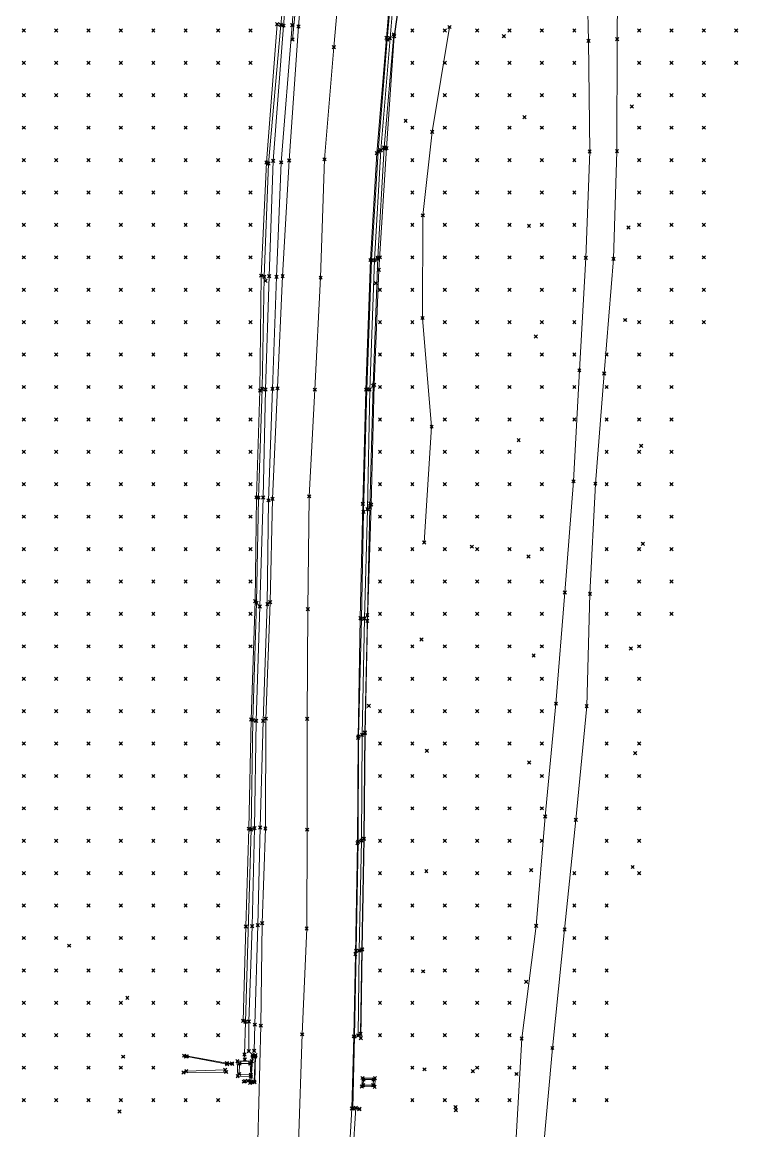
# Model space of a CAD drawing. Header units: metres. Extents: x 441556 to 446409, y 432338 to 461058.
# Drawn here: x 442325.8 to 442392.1, y 454775.7 to 454878.3 of the extents above; entities that cross this region are included whole.
import ezdxf

# ---------------------------------------------------------------- set-up
doc = ezdxf.new("R2010")
doc.units = ezdxf.units.M
doc.header["$MEASUREMENT"] = 0
doc.header["$PDMODE"] = 35
doc.header["$PDSIZE"] = 0.15
for name, color, linetype, lineweight in [('DTM-BRE-RevN_GRP_ CAROSABIL', 2, 'Continuous', 0), ('DTM-BRE-RevN_GRP_AX', 2, 'Continuous', 0), ('DTM-BRE-RevN_GRP_CAMERA CADERE JOS', 2, 'Continuous', 0), ('DTM-BRE-RevN_GRP_CAMERA CADERE SUS', 2, 'Continuous', 0), ('DTM-BRE-RevN_GRP_DRUM PAMANT', 2, 'Continuous', 0), ('DTM-BRE-RevN_GRP_PARAPET BETON_JOS', 2, 'Continuous', 0), ('DTM-BRE-RevN_GRP_PARAPET BETON_SUS', 2, 'Continuous', 0), ('DTM-BRE-RevN_GRP_PARAPET METALIC', 2, 'Continuous', 0), ('DTM-BRE-RevN_GRP_SANT BETON JOS', 2, 'Continuous', 0), ('DTM-BRE-RevN_GRP_SANT BETON SUS', 2, 'Continuous', 0), ('DTM-BRE-RevN_GRP_TALUZ JOS', 2, 'Continuous', 0), ('DTM-BRE-RevN_GRP_TALUZ SUS', 2, 'Continuous', 0), ('DTM-BRE-RevN_YP_RevL', 1, 'Continuous', 0), ('DTM-BRE-RevN_YP_RevN', 1, 'Continuous', 30), ('DTM-NOK-RevN_LIDAR_co_lidar', 91, 'Continuous', 0), ('DTM-NOK-RevN_RTK', 32, 'Continuous', 0)]:
    doc.layers.add(name, color=color, linetype=linetype, lineweight=lineweight)

msp = doc.modelspace()

# ---------------------------------------------------------------- linework, layer by layer
at = {"layer": 'DTM-BRE-RevN_GRP_ CAROSABIL'}
for p, q in [((442352.102, 454886.806, 361.1910095214844), (442351.367, 454877.889, 361.2760009765625)), ((442360.405, 454887.076, 360.9150085449219), (442359.522, 454876.841, 360.8510131835938)), ((442351.367, 454877.889, 361.2760009765625), (442350.502, 454865.48, 360.9869995117188)), ((442359.522, 454876.841, 360.8510131835938), (442358.616, 454866.156, 360.8370056152344)), ((442358.616, 454866.156, 360.8370056152344), (442358.029, 454856.28, 360.8210144042969)), ((442350.502, 454865.48, 360.9869995117188), (442349.903, 454854.773, 361.0499877929688)), ((442358.029, 454856.28, 360.8210144042969), (442357.621, 454844.277, 360.8529968261719)), ((442349.903, 454854.773, 361.0499877929688), (442348.968, 454834.174, 361.0239868164062)), ((442357.621, 454844.277, 360.8529968261719), (442357.324, 454833.704, 360.8609924316406)), ((442348.968, 454834.174, 361.0239868164062), (442348.747, 454824.622, 361.0299987792969)), ((442357.324, 454833.704, 360.8609924316406), (442357.097, 454823.137, 360.93798828125)), ((442348.747, 454824.622, 361.0299987792969), (442348.349, 454813.831, 361.0750122070312)), ((442357.097, 454823.137, 360.93798828125), (442356.886, 454812.056, 361.072998046875)), ((442348.349, 454813.831, 361.0750122070312), (442348.304, 454803.678, 361.1849975585938)), ((442356.886, 454812.056, 361.072998046875), (442356.826, 454802.311, 361.2130126953125)), ((442348.304, 454803.678, 361.1849975585938), (442348, 454794.902, 361.2630004882812)), ((442356.826, 454802.311, 361.2130126953125), (442356.641, 454792.038, 361.4769897460938)), ((442348, 454794.902, 361.2630004882812), (442347.878, 454785.43, 361.4360046386719)), ((442356.641, 454792.038, 361.4769897460938), (442356.484, 454784.44, 361.6549987792969)), ((442347.878, 454785.43, 361.4360046386719), (442347.6040000001, 454774.705, 361.7309875488281)), ((442356.484, 454784.44, 361.6549987792969), (442356.314, 454777.754, 361.8340148925781)), ((442356.314, 454777.754, 361.8340148925781), (442355.044, 454756.775, 362.4020080566406))]:
    msp.add_line(p, q, dxfattribs=at)
at = {"layer": 'DTM-BRE-RevN_GRP_AX'}
for p, q in [((442354.653, 454875.962, 360.9909973144531), (442355.648, 454887.296, 361.1549987792969)), ((442353.784, 454865.595, 360.947998046875), (442354.653, 454875.962, 360.9909973144531)), ((442353.424, 454854.6420000001, 360.9670104980469), (442353.784, 454865.595, 360.947998046875)), ((442352.886, 454844.28, 360.9769897460938), (442353.424, 454854.6420000001, 360.9670104980469)), ((442352.367, 454834.404, 360.9649963378906), (442352.886, 454844.28, 360.9769897460938)), ((442352.241, 454823.968, 361.0140075683594), (442352.367, 454834.404, 360.9649963378906)), ((442352.171, 454813.82, 360.8989868164062), (442352.241, 454823.968, 361.0140075683594)), ((442352.166, 454803.566, 361.2070007324219), (442352.171, 454813.82, 360.8989868164062)), ((442352.134, 454794.42, 361.3399963378906), (442352.166, 454803.566, 361.2070007324219)), ((442351.723, 454784.626, 361.5700073242188), (442352.134, 454794.42, 361.3399963378906)), ((442351.384, 454774.529, 361.8179931640625), (442351.723, 454784.626, 361.5700073242188))]:
    msp.add_line(p, q, dxfattribs=at)
at = {"layer": 'DTM-BRE-RevN_GRP_CAMERA CADERE JOS'}
for p, q in [((442345.904, 454781.935, 359.343994140625), (442345.885, 454780.951, 359.3250122070312)), ((442346.898, 454781.935, 359.3110046386719), (442345.904, 454781.935, 359.343994140625)), ((442346.954, 454780.874, 359.3489990234375), (442346.898, 454781.935, 359.3110046386719)), ((442345.885, 454780.951, 359.3250122070312), (442346.954, 454780.874, 359.3489990234375)), ((442357.404, 454780.449, 358.2900085449219), (442357.375, 454779.922, 358.2999877929688)), ((442357.375, 454779.922, 358.2999877929688), (442358.297, 454779.912, 358.2980041503906)), ((442358.316, 454780.449, 358.3150024414062), (442357.404, 454780.449, 358.2900085449219)), ((442358.297, 454779.912, 358.2980041503906), (442358.316, 454780.449, 358.3150024414062))]:
    msp.add_line(p, q, dxfattribs=at)
at = {"layer": 'DTM-BRE-RevN_GRP_CAMERA CADERE SUS'}
for p, q in [((442345.708, 454782.139, 361.35400390625), (442347.047, 454782.14, 361.2990112304688)), ((442345.74, 454780.763, 361.3940124511719), (442345.708, 454782.139, 361.35400390625)), ((442347.047, 454782.14, 361.2990112304688), (442346.953027025, 454780.7292945713, 361.3200073242188)), ((442346.953027025, 454780.7292945713, 361.3200073242188), (442345.74, 454780.763, 361.3940124511719)), ((442357.231, 454779.787, 361.06201171875), (442357.303, 454780.583, 361.2080078125)), ((442358.432, 454779.768, 361.1099853515625), (442357.231, 454779.787, 361.06201171875)), ((442357.303, 454780.583, 361.2080078125), (442358.46, 454780.569, 361.1480102539062)), ((442358.46, 454780.569, 361.1480102539062), (442358.432, 454779.768, 361.1099853515625))]:
    msp.add_line(p, q, dxfattribs=at)
at = {"layer": 'DTM-BRE-RevN_GRP_DRUM PAMANT'}
for p, q in [((442377.989, 454888.166, 356.7470092773438), (442378.238, 454876.551, 356.6839904785156)), ((442380.967, 454888.43, 356.7430114746094), (442380.883, 454876.712, 356.6799926757812)), ((442378.238, 454876.551, 356.6839904785156), (442378.344, 454866.321, 356.5299987792969)), ((442380.883, 454876.712, 356.6799926757812), (442380.872, 454866.343, 356.5060119628906)), ((442378.344, 454866.321, 356.5299987792969), (442377.981, 454856.478, 356.3770141601562)), ((442380.872, 454866.343, 356.5060119628906), (442380.551, 454856.391, 356.3529968261719)), ((442377.981, 454856.478, 356.3770141601562), (442377.384, 454846.07, 356.3970031738281)), ((442380.551, 454856.391, 356.3529968261719), (442379.673, 454845.781, 356.2799987792969)), ((442377.384, 454846.07, 356.3970031738281), (442376.8540000001, 454835.796, 356.3190002441406)), ((442379.673, 454845.781, 356.2799987792969), (442378.869, 454835.576, 356.3009948730469)), ((442376.8540000001, 454835.796, 356.3190002441406), (442376.04, 454825.515, 356.2049865722656)), ((442378.869, 454835.576, 356.3009948730469), (442378.371, 454825.376, 356.1919860839844)), ((442376.04, 454825.515, 356.2049865722656), (442375.222, 454815.221, 356.0360107421875)), ((442378.371, 454825.376, 356.1919860839844), (442378.067, 454814.984, 356.0360107421875)), ((442375.222, 454815.221, 356.0360107421875), (442374.223, 454804.783, 356.072998046875)), ((442378.067, 454814.984, 356.0360107421875), (442377.06, 454804.474, 356.0889892578125)), ((442374.223, 454804.783, 356.072998046875), (442373.382, 454794.668, 356.1369934082031)), ((442377.06, 454804.474, 356.0889892578125), (442376.022, 454794.325, 356.1099853515625)), ((442373.382, 454794.668, 356.1369934082031), (442372.043, 454784.239, 356.3190002441406)), ((442376.022, 454794.325, 356.1099853515625), (442374.886, 454783.359, 356.2839965820312)), ((442372.043, 454784.239, 356.3190002441406), (442371.412, 454773.137, 356.5060119628906)), ((442374.886, 454783.359, 356.2839965820312), (442373.938, 454772.831, 356.3389892578125))]:
    msp.add_line(p, q, dxfattribs=at)
at = {"layer": 'DTM-BRE-RevN_GRP_PARAPET BETON_JOS'}
for p, q in [((442346.922, 454780.16, 361.4450073242188), (442347.11, 454782.736, 361.3420104980469)), ((442347.11, 454782.736, 361.3420104980469), (442347.383, 454782.694, 361.4719848632812)), ((442347.383, 454782.694, 361.4719848632812), (442347.317, 454780.186, 361.5069885253906)), ((442347.317, 454780.186, 361.5069885253906), (442346.922, 454780.16, 361.4450073242188))]:
    msp.add_line(p, q, dxfattribs=at)
at = {"layer": 'DTM-BRE-RevN_GRP_PARAPET BETON_SUS'}
for p, q in [((442359.586, 454876.665, 361.1340026855469), (442360.49, 454886.73, 361.2080078125)), ((442358.766, 454866.311, 361.1600036621094), (442359.586, 454876.665, 361.1340026855469)), ((442359.306, 454866.701, 361.1419982910156), (442360.195, 454877.158, 361.1400146484375)), ((442358.148, 454856.253, 361.135986328125), (442358.766, 454866.311, 361.1600036621094)), ((442358.716, 454856.494, 361.1300048828125), (442359.306, 454866.701, 361.1419982910156)), ((442357.716, 454844.339, 361.1239929199219), (442358.148, 454856.253, 361.135986328125)), ((442358.3, 454844.626, 361.1109924316406), (442358.716, 454856.494, 361.1300048828125)), ((442357.992, 454833.389, 361.0989990234375), (442358.3, 454844.626, 361.1109924316406)), ((442357.396, 454832.974, 361.1489868164062), (442357.716, 454844.339, 361.1239929199219)), ((442357.749, 454823.418, 361.1960144042969), (442357.992, 454833.389, 361.0989990234375)), ((442357.197, 454823.06, 361.2269897460938), (442357.396, 454832.974, 361.1489868164062)), ((442356.934, 454812.19, 361.3489990234375), (442357.197, 454823.06, 361.2269897460938)), ((442357.525, 454812.543, 361.3479919433594), (442357.749, 454823.418, 361.1960144042969)), ((442356.894, 454802.44, 361.5260009765625), (442356.934, 454812.19, 361.3489990234375)), ((442357.433, 454802.711, 361.5029907226562), (442357.525, 454812.543, 361.3479919433594)), ((442356.703, 454792.341, 361.7520141601562), (442356.894, 454802.44, 361.5260009765625)), ((442357.251, 454792.48, 361.7319946289062), (442357.433, 454802.711, 361.5029907226562)), ((442356.574, 454784.412, 361.8919982910156), (442356.703, 454792.341, 361.7520141601562)), ((442357.131, 454784.676, 361.8450012207031), (442357.251, 454792.48, 361.7319946289062)), ((442356.416, 454777.752, 361.9849853515625), (442356.574, 454784.412, 361.8919982910156)), ((442346.971, 454780.218, 361.8800048828125), (442347.1371647857, 454782.5827009153, 361.864013671875)), ((442347.1371647857, 454782.5827009153, 361.864013671875), (442347.358, 454782.573, 361.8320007324219)), ((442347.358, 454782.573, 361.8320007324219), (442347.261, 454780.24, 361.8739929199219)), ((442347.261, 454780.24, 361.8739929199219), (442346.971, 454780.218, 361.8800048828125))]:
    msp.add_line(p, q, dxfattribs=at)
at = {"layer": 'DTM-BRE-RevN_GRP_PARAPET METALIC'}
for p, q in [((442350.813, 454876.672, 360.9330139160156), (442351.791, 454886.833, 361.0759887695312)), ((442359.849, 454876.795, 361.135009765625), (442360.74, 454886.744, 361.2120056152344)), ((442358.995, 454866.446, 361.1589965820312), (442359.849, 454876.795, 361.135009765625)), ((442358.421, 454856.26, 361.1679992675781), (442358.995, 454866.446, 361.1589965820312)), ((442357.968, 454844.274, 361.1270141601562), (442358.421, 454856.26, 361.1679992675781)), ((442357.757, 454833.209, 361.114990234375), (442357.968, 454844.274, 361.1270141601562)), ((442357.476, 454823.106, 361.2210083007812), (442357.757, 454833.209, 361.114990234375)), ((442357.258, 454812.348, 361.3720092773438), (442357.476, 454823.106, 361.2210083007812)), ((442357.215, 454802.552, 361.5150146484375), (442357.258, 454812.348, 361.3720092773438)), ((442356.992, 454792.37, 361.7380065917969), (442357.215, 454802.552, 361.5150146484375)), ((442356.907, 454784.505, 361.8779907226562), (442356.992, 454792.37, 361.7380065917969)), ((442355.402, 454756.836, 362.4140014648438), (442356.687, 454777.816, 361.9760131835938))]:
    msp.add_line(p, q, dxfattribs=at)
at = {"layer": 'DTM-BRE-RevN_GRP_SANT BETON JOS'}
for p, q in [((442349.978, 454877.956, 360.5539855957031), (442350.348, 454882.145, 360.5140075683594)), ((442349.022, 454865.457, 360.5929870605469), (442349.978, 454877.956, 360.5539855957031)), ((442348.66, 454854.778, 360.68701171875), (442349.022, 454865.457, 360.5929870605469)), ((442348.314, 454844.29, 360.7380065917969), (442348.66, 454854.778, 360.68701171875)), ((442348.095, 454834.303, 360.7019958496094), (442348.314, 454844.29, 360.7380065917969)), ((442347.784, 454824.208, 360.6969909667969), (442348.095, 454834.303, 360.7019958496094)), ((442347.456, 454813.631, 360.7550048828125), (442347.784, 454824.208, 360.6969909667969)), ((442347.295, 454803.696, 360.8550109863281), (442347.456, 454813.631, 360.7550048828125)), ((442347.078, 454794.625, 360.9320068359375), (442347.295, 454803.696, 360.8550109863281)), ((442346.77, 454785.818, 361.0610046386719), (442347.078, 454794.625, 360.9320068359375)), ((442346.77, 454783.064, 361.1719970703125), (442346.77, 454785.818, 361.0610046386719)), ((442341.037, 454782.586, 363.6600036621094), (442344.774, 454781.863, 361.5570068359375)), ((442344.774, 454781.863, 361.5570068359375), (442345.248, 454781.879, 361.5419921875)), ((442344.574, 454781.339, 361.5199890136719), (442340.987, 454781.214, 363.6270141601562))]:
    msp.add_line(p, q, dxfattribs=at)
at = {"layer": 'DTM-BRE-RevN_GRP_SANT BETON SUS'}
for p, q in [((442349.738, 454878.039, 360.8510131835938), (442350.076, 454881.615, 360.8070068359375)), ((442350.789, 454877.996, 360.9630126953125), (442351.038, 454881.568, 360.9190063476562)), ((442348.587, 454865.202, 360.7879943847656), (442349.738, 454878.039, 360.8510131835938)), ((442349.775, 454865.31, 360.8460083007812), (442350.789, 454877.996, 360.9630126953125)), ((442348.209, 454854.716, 360.89599609375), (442348.587, 454865.202, 360.7879943847656)), ((442349.335, 454854.709, 360.9440002441406), (442349.775, 454865.31, 360.8460083007812)), ((442348.022, 454844.3540000001, 360.9599914550781), (442348.209, 454854.716, 360.89599609375)), ((442348.974, 454844.352, 360.9349975585938), (442349.335, 454854.709, 360.9440002441406)), ((442347.67, 454834.283, 360.9769897460938), (442348.022, 454844.3540000001, 360.9599914550781)), ((442348.598, 454834.034, 360.9630126953125), (442348.974, 454844.352, 360.9349975585938)), ((442347.49, 454824.557, 360.9450073242188), (442347.67, 454834.283, 360.9769897460938)), ((442348.484, 454824.435, 361.0020141601562), (442348.598, 454834.034, 360.9630126953125)), ((442347.153, 454813.709, 361.010986328125), (442347.49, 454824.557, 360.9450073242188)), ((442348.093, 454813.639, 361.0090026855469), (442348.484, 454824.435, 361.0020141601562)), ((442346.98, 454803.579, 361.135986328125), (442347.153, 454813.709, 361.010986328125)), ((442347.823, 454803.763, 361.0780029296875), (442348.093, 454813.639, 361.0090026855469)), ((442346.458, 454785.775, 361.3150024414062), (442346.98, 454803.579, 361.135986328125)), ((442347.601, 454794.731, 361.1629943847656), (442347.823, 454803.763, 361.0780029296875)), ((442347.33, 454785.52, 361.3160095214844), (442347.601, 454794.731, 361.1629943847656)), ((442346.363, 454782.765, 361.4400024414062), (442346.458, 454785.775, 361.3150024414062)), ((442347.26, 454783.088, 361.406005859375), (442347.33, 454785.52, 361.3160095214844)), ((442340.78, 454782.652, 364.0119934082031), (442344.741, 454781.967, 361.7460021972656)), ((442344.741, 454781.967, 361.7460021972656), (442345.201, 454781.939, 361.7109985351562)), ((442346.395, 454782.286, 361.3949890136719), (442346.363, 454782.765, 361.4400024414062)), ((442344.68, 454781.136, 361.760009765625), (442340.716, 454781.096, 363.9660034179688))]:
    msp.add_line(p, q, dxfattribs=at)
at = {"layer": 'DTM-BRE-RevN_GRP_TALUZ JOS'}
for p, q in [((442348.395, 454865.288, 360.8089904785156), (442349.392, 454878.096, 360.8680114746094)), ((442347.922, 454854.825, 360.9590148925781), (442348.395, 454865.288, 360.8089904785156)), ((442347.807, 454844.211, 360.9949951171875), (442347.922, 454854.825, 360.9590148925781)), ((442347.476, 454834.315, 361.0060119628906), (442347.807, 454844.211, 360.9949951171875)), ((442347.367, 454824.711, 361.1180114746094), (442347.476, 454834.315, 361.0060119628906)), ((442346.977, 454813.75, 361.0069885253906), (442347.367, 454824.711, 361.1180114746094)), ((442346.782, 454803.656, 361.1289978027344), (442346.977, 454813.75, 361.0069885253906)), ((442346.497, 454794.61, 361.1830139160156), (442346.782, 454803.656, 361.1289978027344)), ((442346.237, 454785.863, 361.3410034179688), (442346.497, 454794.61, 361.1830139160156))]:
    msp.add_line(p, q, dxfattribs=at)
at = {"layer": 'DTM-BRE-RevN_GRP_TALUZ SUS'}
for p, q in [((442359.528, 454866.614, 360.2080078125), (442360.227, 454876.987, 360.3489990234375)), ((442358.807, 454855.374, 360.2449951171875), (442359.528, 454866.614, 360.2080078125)), ((442358.376, 454844.7290000001, 360.1449890136719), (442358.807, 454855.374, 360.2449951171875)), ((442358.098, 454833.633, 359.8869934082031), (442358.376, 454844.7290000001, 360.1449890136719)), ((442357.751, 454822.886, 360.3569946289062), (442358.098, 454833.633, 359.8869934082031)), ((442357.536, 454812.491, 360.7439880371094), (442357.751, 454822.886, 360.3569946289062)), ((442357.441, 454802.733, 360.6270141601562), (442357.536, 454812.491, 360.7439880371094)), ((442357.28, 454792.487, 360.6480102539062), (442357.441, 454802.733, 360.6270141601562)), ((442357.143, 454784.26, 360.3489990234375), (442357.28, 454792.487, 360.6480102539062))]:
    msp.add_line(p, q, dxfattribs=at)
at = {"layer": 'DTM-BRE-RevN_YP_RevL'}
for p, q in [((442363.764, 454868.134, 358.4739990234375), (442365.359, 454877.833, 358.93701171875)), ((442362.887, 454860.407, 358.6159973144531), (442363.764, 454868.134, 358.4739990234375)), ((442362.865, 454850.905, 358.5719909667969), (442362.887, 454860.407, 358.6159973144531)), ((442363.706, 454840.852, 358.3699951171875), (442362.865, 454850.905, 358.5719909667969)), ((442363.019, 454830.141, 358.1080017089844), (442363.706, 454840.852, 358.3699951171875))]:
    msp.add_line(p, q, dxfattribs=at)
at = {"layer": 'DTM-BRE-RevN_YP_RevN', "extrusion": (-0.9883102479764572, 0.1503711571390775, 0.02512705405272641), "elevation": -368779.7122413884, "flags": 128}
msp.add_lwpolyline([(-516248.7494449365, 9629.759210198714), (-516245.7279043606, 9628.128693191356), (-516240.8019381139, 9629.737200075535)], dxfattribs=at)
at = {"layer": 'DTM-NOK-RevN_LIDAR_co_lidar'}
for p in [(442325.929, 454877.5170000001, 380.8940124511719), (442328.928, 454877.5170000001, 378.4159851074219), (442331.928, 454877.5170000001, 376.0880126953125), (442334.927, 454877.5170000001, 374.0599975585938), (442337.926, 454877.5170000001, 371.6910095214844), (442340.926, 454877.5170000001, 369.1430053710938), (442343.925, 454877.5170000001, 366.6809997558594), (442346.924, 454877.5170000001, 364.0459899902344), (442361.921, 454877.5170000001, 359.9639892578125), (442364.921, 454877.5170000001, 359.0350036621094), (442367.92, 454877.5170000001, 358.510009765625), (442370.919, 454877.5170000001, 357.9209899902344), (442373.919, 454877.5170000001, 357.364990234375), (442376.918, 454877.5170000001, 357.0440063476562), (442382.917, 454877.5170000001, 356.5820007324219), (442385.916, 454877.5170000001, 356.0809936523438), (442388.915, 454877.5170000001, 355.8659973144531), (442391.915, 454877.5170000001, 355.6610107421875), (442325.929, 454874.518, 381.7919921875), (442328.928, 454874.518, 378.81201171875), (442331.928, 454874.518, 376.6700134277344), (442334.927, 454874.518, 374.6619873046875), (442337.926, 454874.518, 372.1849975585938), (442340.926, 454874.518, 369.4079895019531), (442343.925, 454874.518, 366.6650085449219), (442346.924, 454874.518, 363.7489929199219), (442361.921, 454874.518, 360.0140075683594), (442364.921, 454874.518, 359.1860046386719), (442367.92, 454874.518, 358.7640075683594), (442370.919, 454874.518, 358.0910034179688), (442373.919, 454874.518, 357.3789978027344), (442376.918, 454874.518, 357.0069885253906), (442382.917, 454874.518, 356.5390014648438), (442385.916, 454874.518, 356.0840148925781), (442388.915, 454874.518, 355.8900146484375), (442391.915, 454874.518, 355.5180053710938), (442325.929, 454871.518, 383.5559997558594), (442328.928, 454871.518, 379.6940002441406), (442331.928, 454871.518, 377.4299926757812), (442334.927, 454871.518, 375.6099853515625), (442337.926, 454871.518, 373.364990234375), (442340.926, 454871.518, 370.8819885253906), (442343.925, 454871.518, 367.9209899902344), (442346.924, 454871.518, 363.7980041503906), (442361.921, 454871.518, 359.8009948730469), (442364.921, 454871.518, 358.9079895019531), (442367.92, 454871.518, 358.5469970703125), (442370.919, 454871.518, 358.0580139160156), (442373.919, 454871.518, 357.3760070800781), (442376.918, 454871.518, 356.9500122070312), (442382.917, 454871.518, 356.5090026855469), (442385.916, 454871.518, 356.114013671875), (442388.915, 454871.518, 355.8699951171875), (442325.929, 454868.519, 386.0799865722656), (442328.928, 454868.519, 382.2099914550781), (442331.928, 454868.519, 378.6130065917969), (442334.927, 454868.519, 376.6440124511719), (442337.926, 454868.519, 374.7070007324219), (442340.926, 454868.519, 372.5549926757812), (442343.925, 454868.519, 370.1010131835938), (442346.924, 454868.519, 363.7950134277344), (442361.921, 454868.519, 359.614013671875), (442364.921, 454868.519, 358.7720031738281), (442367.92, 454868.519, 358.3580017089844), (442370.919, 454868.519, 357.9200134277344), (442373.919, 454868.519, 357.3399963378906), (442376.918, 454868.519, 356.9440002441406), (442382.917, 454868.519, 356.5249938964844), (442385.916, 454868.519, 356.1319885253906), (442388.915, 454868.519, 355.8529968261719), (442325.929, 454865.52, 386.3309936523438), (442328.928, 454865.52, 383.2990112304688), (442331.928, 454865.52, 380.1380004882812), (442334.927, 454865.52, 377.6189880371094), (442337.926, 454865.52, 375.3500061035156), (442340.926, 454865.52, 373.1119995117188), (442343.925, 454865.52, 370.6969909667969), (442346.924, 454865.52, 364.1340026855469), (442361.921, 454865.52, 359.4909973144531), (442364.921, 454865.52, 358.7439880371094), (442367.92, 454865.52, 358.2950134277344), (442370.919, 454865.52, 357.7579956054688), (442373.919, 454865.52, 357.2479858398438), (442376.918, 454865.52, 356.9049987792969), (442382.917, 454865.52, 356.4509887695312), (442385.916, 454865.52, 356.0639953613281), (442388.915, 454865.52, 355.8550109863281), (442325.929, 454862.52, 386.7619934082031), (442328.928, 454862.52, 383.8349914550781), (442331.928, 454862.52, 380.3689880371094), (442334.927, 454862.52, 377.7260131835938), (442337.926, 454862.52, 375.0880126953125), (442340.926, 454862.52, 372.4869995117188), (442343.925, 454862.52, 369.9320068359375), (442346.924, 454862.52, 364.4700012207031), (442361.921, 454862.52, 359.3890075683594), (442364.921, 454862.52, 358.7569885253906), (442367.92, 454862.52, 358.3829956054688), (442370.919, 454862.52, 357.7349853515625), (442373.919, 454862.52, 357.1380004882812), (442376.918, 454862.52, 356.8370056152344), (442382.917, 454862.52, 356.3800048828125), (442385.916, 454862.52, 356.0400085449219), (442388.915, 454862.52, 355.9200134277344), (442325.929, 454859.521, 387.7239990234375), (442328.928, 454859.521, 384.9330139160156), (442331.928, 454859.521, 380.2409973144531), (442334.927, 454859.521, 377.6080017089844), (442337.926, 454859.521, 374.7139892578125), (442340.926, 454859.521, 371.6589965820312), (442343.925, 454859.521, 369.1690063476562), (442346.924, 454859.521, 363.1099853515625), (442361.921, 454859.521, 359.1830139160156), (442364.921, 454859.521, 358.7170104980469), (442367.92, 454859.521, 358.375), (442370.919, 454859.521, 357.6910095214844), (442373.919, 454859.521, 357.1220092773438), (442376.918, 454859.521, 356.8179931640625), (442382.917, 454859.521, 356.2959899902344), (442385.916, 454859.521, 356.0679931640625), (442388.915, 454859.521, 355.9630126953125), (442325.929, 454856.521, 387.3999938964844), (442328.928, 454856.521, 384.5509948730469), (442331.928, 454856.521, 380.8299865722656), (442334.927, 454856.521, 377.8800048828125), (442337.926, 454856.521, 375.14599609375), (442340.926, 454856.521, 371.2760009765625), (442343.925, 454856.521, 368.1799926757812), (442346.924, 454856.521, 363.1029968261719), (442358.922, 454856.521, 360.0660095214844), (442361.921, 454856.521, 359.1889953613281), (442364.921, 454856.521, 358.7439880371094), (442367.92, 454856.521, 358.2090148925781), (442370.919, 454856.521, 357.4540100097656), (442373.919, 454856.521, 357.0419921875), (442376.918, 454856.521, 356.8320007324219), (442382.917, 454856.521, 356.2980041503906), (442385.916, 454856.521, 356.093994140625), (442388.915, 454856.521, 355.9440002441406), (442325.929, 454853.522, 386.6390075683594), (442328.928, 454853.522, 384.0799865722656), (442331.928, 454853.522, 381.0069885253906), (442334.927, 454853.522, 378.0169982910156), (442337.926, 454853.522, 374.9549865722656), (442340.926, 454853.522, 371.4949951171875), (442343.925, 454853.522, 367.6530151367188), (442346.924, 454853.522, 362.5820007324219), (442358.922, 454853.522, 360.2869873046875), (442361.921, 454853.522, 359.31298828125), (442364.921, 454853.522, 358.7489929199219), (442367.92, 454853.522, 358.0480041503906), (442370.919, 454853.522, 357.2569885253906), (442373.919, 454853.522, 356.8659973144531), (442376.918, 454853.522, 356.7380065917969), (442382.917, 454853.522, 356.2760009765625), (442385.916, 454853.522, 356.0799865722656), (442388.915, 454853.522, 355.9110107421875), (442325.929, 454850.523, 386.364013671875), (442328.928, 454850.523, 383.4840087890625), (442331.928, 454850.523, 380.9649963378906), (442334.927, 454850.523, 377.8200073242188), (442337.926, 454850.523, 374.6059875488281), (442340.926, 454850.523, 371.4930114746094), (442343.925, 454850.523, 367.5539855957031), (442346.924, 454850.523, 362.0400085449219), (442358.922, 454850.523, 360.3150024414062), (442361.921, 454850.523, 359.2640075683594), (442364.921, 454850.523, 358.6919860839844), (442367.92, 454850.523, 358.0339965820312), (442370.919, 454850.523, 357.2349853515625), (442373.919, 454850.523, 356.8219909667969), (442376.918, 454850.523, 356.6969909667969), (442382.917, 454850.523, 356.3039855957031), (442385.916, 454850.523, 356.1440124511719), (442388.915, 454850.523, 355.8320007324219), (442325.929, 454847.523, 386.1310119628906), (442328.928, 454847.523, 383.2120056152344), (442331.928, 454847.523, 380.8259887695312), (442334.927, 454847.523, 378.0140075683594), (442337.926, 454847.523, 375.2340087890625), (442340.926, 454847.523, 370.8770141601562), (442343.925, 454847.523, 366.7820129394531), (442346.924, 454847.523, 362.5759887695312), (442358.922, 454847.523, 360.2539978027344), (442361.921, 454847.523, 359.2479858398438), (442364.921, 454847.523, 358.6719970703125), (442367.92, 454847.523, 357.9259948730469), (442370.919, 454847.523, 357.1380004882812), (442373.919, 454847.523, 356.7770080566406), (442376.918, 454847.523, 356.6629943847656), (442379.917, 454847.523, 356.5559997558594), (442382.917, 454847.523, 356.3880004882812), (442385.916, 454847.523, 356.1919860839844), (442325.929, 454844.524, 385.8559875488281), (442328.928, 454844.524, 383.0050048828125), (442331.928, 454844.524, 380.5660095214844), (442334.927, 454844.524, 377.9010009765625), (442337.926, 454844.524, 374.7009887695312), (442340.926, 454844.524, 371.3259887695312), (442343.925, 454844.524, 366.4519958496094), (442346.924, 454844.524, 362.6080017089844), (442358.922, 454844.524, 360.2439880371094), (442361.921, 454844.524, 359.2919921875), (442364.921, 454844.524, 358.6629943847656), (442367.92, 454844.524, 358.0239868164062), (442370.919, 454844.524, 357.2009887695312), (442373.919, 454844.524, 356.7430114746094), (442376.918, 454844.524, 356.625), (442379.917, 454844.524, 356.5069885253906), (442382.917, 454844.524, 356.3519897460938), (442385.916, 454844.524, 356.1470031738281), (442325.929, 454841.525, 385.6690063476562), (442328.928, 454841.525, 382.9070129394531), (442331.928, 454841.525, 380.3829956054688), (442334.927, 454841.525, 377.9549865722656), (442337.926, 454841.525, 374.9649963378906), (442340.926, 454841.525, 371.2669982910156), (442343.925, 454841.525, 366.7449951171875), (442346.924, 454841.525, 362.2040100097656), (442358.922, 454841.525, 360.1390075683594), (442361.921, 454841.525, 359.1239929199219), (442364.921, 454841.525, 358.6189880371094), (442367.92, 454841.525, 358.0740051269531), (442370.919, 454841.525, 357.2049865722656), (442373.919, 454841.525, 356.7120056152344), (442376.918, 454841.525, 356.5979919433594), (442379.917, 454841.525, 356.47900390625), (442382.917, 454841.525, 356.3099975585938), (442385.916, 454841.525, 356.0660095214844), (442325.929, 454838.525, 385.0320129394531), (442328.928, 454838.525, 382.4609985351562), (442331.928, 454838.525, 379.9920043945312), (442334.927, 454838.525, 377.64599609375), (442337.926, 454838.525, 375.3099975585938), (442340.926, 454838.525, 372.4219970703125), (442343.925, 454838.525, 369.5610046386719), (442346.924, 454838.525, 362.3489990234375), (442358.922, 454838.525, 359.9620056152344), (442361.921, 454838.525, 358.9299926757812), (442364.921, 454838.525, 358.5050048828125), (442367.92, 454838.525, 357.8720092773438), (442370.919, 454838.525, 357.0549926757812), (442373.919, 454838.525, 356.6669921875), (442379.917, 454838.525, 356.406005859375), (442382.917, 454838.525, 356.2260131835938), (442385.916, 454838.525, 356.0130004882812), (442325.929, 454835.526, 385.6719970703125), (442328.928, 454835.526, 382.1950073242188), (442331.928, 454835.526, 379.6780090332031), (442334.927, 454835.526, 377.2569885253906), (442337.926, 454835.526, 375.0450134277344), (442340.926, 454835.526, 372.4779968261719), (442343.925, 454835.526, 370.0920104980469), (442346.924, 454835.526, 362.1889953613281), (442358.922, 454835.526, 359.864013671875), (442361.921, 454835.526, 358.822998046875), (442364.921, 454835.526, 358.4469909667969), (442367.92, 454835.526, 357.7950134277344), (442370.919, 454835.526, 356.9309997558594), (442373.919, 454835.526, 356.5320129394531), (442379.917, 454835.526, 356.3089904785156), (442382.917, 454835.526, 356.0880126953125), (442385.916, 454835.526, 355.8680114746094), (442325.929, 454832.527, 385.3059997558594), (442328.928, 454832.527, 382.0039978027344), (442331.928, 454832.527, 379.2109985351562), (442334.927, 454832.527, 376.9400024414062), (442337.926, 454832.527, 374.5570068359375), (442340.926, 454832.527, 371.8829956054688), (442343.925, 454832.527, 369.5079956054688), (442346.924, 454832.527, 362.1440124511719), (442358.922, 454832.527, 359.7950134277344), (442361.921, 454832.527, 358.6990051269531), (442364.921, 454832.527, 358.3280029296875), (442367.92, 454832.527, 357.7470092773438), (442370.919, 454832.527, 356.8680114746094), (442373.919, 454832.527, 356.4280090332031), (442379.917, 454832.527, 356.1950073242188), (442382.917, 454832.527, 355.9620056152344), (442385.916, 454832.527, 355.8030090332031), (442325.929, 454829.527, 384.8609924316406), (442328.928, 454829.527, 381.3729858398438), (442331.928, 454829.527, 378.7550048828125), (442334.927, 454829.527, 376.510986328125), (442337.926, 454829.527, 373.9089965820312), (442340.926, 454829.527, 371.1199951171875), (442343.925, 454829.527, 368.0880126953125), (442346.924, 454829.527, 362.3309936523438), (442358.922, 454829.527, 359.6119995117188), (442361.921, 454829.527, 358.5700073242188), (442364.921, 454829.527, 358.2239990234375), (442367.92, 454829.527, 357.614990234375), (442370.919, 454829.527, 356.7330017089844), (442373.919, 454829.527, 356.3240051269531), (442379.917, 454829.527, 356.1029968261719), (442382.917, 454829.527, 355.864013671875), (442385.916, 454829.527, 355.7669982910156), (442325.929, 454826.528, 384.9949951171875), (442328.928, 454826.528, 381.2760009765625), (442331.928, 454826.528, 378.7950134277344), (442334.927, 454826.528, 376.4259948730469), (442337.926, 454826.528, 373.6640014648438), (442340.926, 454826.528, 370.6050109863281), (442343.925, 454826.528, 367.3219909667969), (442346.924, 454826.528, 362.1369934082031), (442358.922, 454826.528, 359.6270141601562), (442361.921, 454826.528, 358.5169982910156), (442364.921, 454826.528, 358.1300048828125), (442367.92, 454826.528, 357.4739990234375), (442370.919, 454826.528, 356.6799926757812), (442373.919, 454826.528, 356.3089904785156), (442379.917, 454826.528, 356.0260009765625), (442382.917, 454826.528, 355.760009765625), (442385.916, 454826.528, 355.6969909667969), (442325.929, 454823.529, 385.2349853515625), (442328.928, 454823.529, 381.8489990234375), (442331.928, 454823.529, 379.3760070800781), (442334.927, 454823.529, 376.8900146484375), (442337.926, 454823.529, 374.1329956054688), (442340.926, 454823.529, 371.2640075683594), (442343.925, 454823.529, 368.0790100097656), (442346.924, 454823.529, 362.1830139160156), (442358.922, 454823.529, 359.8250122070312), (442361.921, 454823.529, 358.6310119628906), (442364.921, 454823.529, 358.125), (442367.92, 454823.529, 357.4849853515625), (442370.919, 454823.529, 356.6740112304688), (442373.919, 454823.529, 356.239990234375), (442379.917, 454823.529, 355.9259948730469), (442382.917, 454823.529, 355.68701171875), (442385.916, 454823.529, 355.6069946289062), (442325.929, 454820.529, 385.3800048828125), (442328.928, 454820.529, 382.6279907226562), (442331.928, 454820.529, 380.2319946289062), (442334.927, 454820.529, 377.9039916992188), (442337.926, 454820.529, 375.3299865722656), (442340.926, 454820.529, 372.5830078125), (442343.925, 454820.529, 369.3089904785156), (442346.924, 454820.529, 362.4140014648438), (442358.922, 454820.529, 359.9159851074219), (442361.921, 454820.529, 358.8039855957031), (442364.921, 454820.529, 358.197998046875), (442367.92, 454820.529, 357.5329895019531), (442370.919, 454820.529, 356.6700134277344), (442373.919, 454820.529, 356.1640014648438), (442379.917, 454820.529, 355.8240051269531), (442382.917, 454820.529, 355.6170043945312), (442325.929, 454817.53, 385.5690002441406), (442328.928, 454817.53, 383.2160034179688), (442331.928, 454817.53, 381.0459899902344), (442334.927, 454817.53, 378.885009765625), (442337.926, 454817.53, 376.5669860839844), (442340.926, 454817.53, 373.7929992675781), (442343.925, 454817.53, 368.4750061035156), (442358.922, 454817.53, 360.0360107421875), (442361.921, 454817.53, 358.9930114746094), (442364.921, 454817.53, 358.3039855957031), (442367.92, 454817.53, 357.5799865722656), (442370.919, 454817.53, 356.6830139160156), (442373.919, 454817.53, 356.1380004882812), (442379.917, 454817.53, 355.7730102539062), (442382.917, 454817.53, 355.5419921875), (442325.929, 454814.531, 385.6000061035156), (442328.928, 454814.531, 383.4530029296875), (442331.928, 454814.531, 381.4419860839844), (442334.927, 454814.531, 379.2470092773438), (442337.926, 454814.531, 377.0880126953125), (442340.926, 454814.531, 374.572998046875), (442343.925, 454814.531, 366.3190002441406), (442358.922, 454814.531, 360.1589965820312), (442361.921, 454814.531, 359.0249938964844), (442364.921, 454814.531, 358.3309936523438), (442367.92, 454814.531, 357.6340026855469), (442370.919, 454814.531, 356.7030029296875), (442373.919, 454814.531, 356.1329956054688), (442379.917, 454814.531, 355.7869873046875), (442382.917, 454814.531, 355.5409851074219), (442325.929, 454811.531, 385.1940002441406), (442328.928, 454811.531, 383.1730041503906), (442331.928, 454811.531, 381.1600036621094), (442334.927, 454811.531, 378.9410095214844), (442337.926, 454811.531, 376.8410034179688), (442340.926, 454811.531, 374.5830078125), (442343.925, 454811.531, 365.8290100097656), (442358.922, 454811.531, 360.1019897460938), (442361.921, 454811.531, 358.8760070800781), (442364.921, 454811.531, 358.2690124511719), (442367.92, 454811.531, 357.6499938964844), (442370.919, 454811.531, 356.697998046875), (442373.919, 454811.531, 356.1159973144531), (442379.917, 454811.531, 355.8150024414062), (442382.917, 454811.531, 355.6109924316406), (442325.929, 454808.532, 384.3580017089844), (442328.928, 454808.532, 382.3380126953125), (442331.928, 454808.532, 380.3529968261719), (442334.927, 454808.532, 378.1950073242188), (442337.926, 454808.532, 376.0710144042969), (442340.926, 454808.532, 373.5390014648438), (442343.925, 454808.532, 366.8779907226562), (442358.922, 454808.532, 360.0140075683594), (442361.921, 454808.532, 358.7730102539062), (442364.921, 454808.532, 358.218994140625), (442367.92, 454808.532, 357.6470031738281), (442370.919, 454808.532, 356.7000122070312), (442373.919, 454808.532, 356.0950012207031), (442379.917, 454808.532, 355.8469848632812), (442382.917, 454808.532, 355.6640014648438), (442325.929, 454805.533, 383.1600036621094), (442328.928, 454805.533, 381.2260131835938), (442331.928, 454805.533, 379.2879943847656), (442334.927, 454805.533, 377.3370056152344), (442337.926, 454805.533, 375.1300048828125), (442340.926, 454805.533, 371.7669982910156), (442343.925, 454805.533, 367.4440002441406), (442358.922, 454805.533, 359.9100036621094), (442361.921, 454805.533, 358.6669921875), (442364.921, 454805.533, 358.1610107421875), (442367.92, 454805.533, 357.6109924316406), (442370.919, 454805.533, 356.7369995117188), (442373.919, 454805.533, 356.1289978027344), (442379.917, 454805.533, 355.9079895019531), (442382.917, 454805.533, 355.7000122070312), (442325.929, 454802.533, 382.0190124511719), (442328.928, 454802.533, 380.0090026855469), (442331.928, 454802.533, 378.0360107421875), (442334.927, 454802.533, 376.3009948730469), (442337.926, 454802.533, 374.2720031738281), (442340.926, 454802.533, 370.8099975585938), (442343.925, 454802.533, 366.7959899902344), (442358.922, 454802.533, 359.739990234375), (442361.921, 454802.533, 358.5759887695312), (442364.921, 454802.533, 358.1340026855469), (442367.92, 454802.533, 357.5830078125), (442370.919, 454802.533, 356.7430114746094), (442373.919, 454802.533, 356.1489868164062), (442379.917, 454802.533, 355.927001953125), (442382.917, 454802.533, 355.739990234375), (442325.929, 454799.534, 381.5480041503906), (442328.928, 454799.534, 379.322998046875), (442331.928, 454799.534, 377.0840148925781), (442334.927, 454799.534, 374.8779907226562), (442337.926, 454799.534, 372.9049987792969), (442340.926, 454799.534, 370.7829895019531), (442343.925, 454799.534, 365.5979919433594), (442358.922, 454799.534, 359.6700134277344), (442361.921, 454799.534, 358.5469970703125), (442364.921, 454799.534, 358.1409912109375), (442367.92, 454799.534, 357.6189880371094), (442370.919, 454799.534, 356.7770080566406), (442376.918, 454799.534, 356.0440063476562), (442379.917, 454799.534, 355.9429931640625), (442382.917, 454799.534, 355.7340087890625), (442325.929, 454796.535, 381.135009765625), (442328.928, 454796.535, 379.0029907226562), (442331.928, 454796.535, 376.6199951171875), (442334.927, 454796.535, 373.7539978027344), (442337.926, 454796.535, 371.1319885253906), (442340.926, 454796.535, 368.6380004882812), (442343.925, 454796.535, 364.6159973144531), (442358.922, 454796.535, 359.6329956054688), (442361.921, 454796.535, 358.5450134277344), (442364.921, 454796.535, 358.1499938964844), (442367.92, 454796.535, 357.6210021972656), (442370.919, 454796.535, 356.7829895019531), (442376.918, 454796.535, 356.0859985351562), (442379.917, 454796.535, 355.9960021972656), (442325.929, 454793.535, 380.6270141601562), (442328.928, 454793.535, 378.43798828125), (442331.928, 454793.535, 375.97900390625), (442334.927, 454793.535, 373.1900024414062), (442337.926, 454793.535, 370.0539855957031), (442340.926, 454793.535, 366.8840026855469), (442343.925, 454793.535, 363.9930114746094), (442358.922, 454793.535, 359.5830078125), (442361.921, 454793.535, 358.4339904785156), (442364.921, 454793.535, 358.0969848632812), (442367.92, 454793.535, 357.6650085449219), (442370.919, 454793.535, 356.781005859375), (442376.918, 454793.535, 356.1059875488281), (442379.917, 454793.535, 355.989013671875), (442325.929, 454790.536, 379.9719848632812), (442328.928, 454790.536, 377.8349914550781), (442331.928, 454790.536, 375.2349853515625), (442334.927, 454790.536, 372.2869873046875), (442337.926, 454790.536, 369.0140075683594), (442340.926, 454790.536, 365.531005859375), (442343.925, 454790.536, 363.1000061035156), (442358.922, 454790.536, 359.4039916992188), (442361.921, 454790.536, 358.3399963378906), (442364.921, 454790.536, 358.0599975585938), (442367.92, 454790.536, 357.5249938964844), (442370.919, 454790.536, 356.6499938964844), (442376.918, 454790.536, 356.1489868164062), (442379.917, 454790.536, 355.9530029296875), (442325.929, 454787.537, 378.7059936523438), (442328.928, 454787.537, 376.35400390625), (442331.928, 454787.537, 374.3720092773438), (442334.927, 454787.537, 371.7430114746094), (442337.926, 454787.537, 368.7999877929688), (442340.926, 454787.537, 364.56201171875), (442343.925, 454787.537, 362.6189880371094), (442358.922, 454787.537, 359.4039916992188), (442361.921, 454787.537, 358.3370056152344), (442364.921, 454787.537, 358.0509948730469), (442367.92, 454787.537, 357.5029907226562), (442370.919, 454787.537, 356.6470031738281), (442376.918, 454787.537, 356.1470031738281), (442379.917, 454787.537, 355.9360046386719), (442325.929, 454784.537, 377.7420043945312), (442328.928, 454784.537, 375.1520080566406), (442331.928, 454784.537, 372.77099609375), (442334.927, 454784.537, 370.5440063476562), (442337.926, 454784.537, 367.8869934082031), (442340.926, 454784.537, 365.2489929199219), (442343.925, 454784.537, 362.9429931640625), (442358.922, 454784.537, 359.5150146484375), (442361.921, 454784.537, 358.4909973144531), (442364.921, 454784.537, 358.1090087890625), (442367.92, 454784.537, 357.5700073242188), (442370.919, 454784.537, 356.7470092773438), (442376.918, 454784.537, 356.18701171875), (442379.917, 454784.537, 355.8689880371094), (442325.929, 454781.538, 377.5020141601562), (442328.928, 454781.538, 374.9939880371094), (442331.928, 454781.538, 372.2539978027344), (442334.927, 454781.538, 369.6340026855469), (442337.926, 454781.538, 366.8869934082031), (442361.921, 454781.538, 358.343994140625), (442364.921, 454781.538, 358.0559997558594), (442367.92, 454781.538, 357.4140014648438), (442370.919, 454781.538, 356.6489868164062), (442376.918, 454781.538, 356.2019958496094), (442379.917, 454781.538, 355.8500061035156), (442325.929, 454778.539, 377.7980041503906), (442328.928, 454778.539, 375.1220092773438), (442331.928, 454778.539, 372.5369873046875), (442334.927, 454778.539, 369.7149963378906), (442337.926, 454778.539, 367.0140075683594), (442340.926, 454778.539, 364.2760009765625), (442343.925, 454778.539, 362.3450012207031), (442361.921, 454778.539, 358.2040100097656), (442364.921, 454778.539, 357.7179870605469), (442367.92, 454778.539, 357.2019958496094), (442370.919, 454778.539, 356.5889892578125), (442376.918, 454778.539, 356.2000122070312), (442379.917, 454778.539, 355.8259887695312)]:
    msp.add_point(p, dxfattribs=at)
at = {"layer": 'DTM-NOK-RevN_RTK'}
for p in [(442349.392, 454878.096, 360.8680114746094), (442349.738, 454878.039, 360.8510131835938), (442349.978, 454877.956, 360.5539855957031), (442350.789, 454877.996, 360.9630126953125), (442351.367, 454877.889, 361.2760009765625), (442360.195, 454877.158, 361.1400146484375), (442365.359, 454877.833, 358.93701171875), (442350.813, 454876.672, 360.9330139160156), (442359.522, 454876.841, 360.8510131835938), (442359.586, 454876.665, 361.1340026855469), (442359.849, 454876.795, 361.135009765625), (442360.227, 454876.987, 360.3489990234375), (442370.397, 454876.978, 358.4469909667969), (442378.238, 454876.551, 356.6839904785156), (442380.883, 454876.712, 356.6799926757812), (442354.653, 454875.962, 360.9909973144531), (442382.245, 454870.473, 356.4309997558594), (442361.297, 454869.163, 359.5929870605469), (442372.307, 454869.482, 357.3219909667969), (442363.764, 454868.134, 358.4739990234375), (442358.616, 454866.156, 360.8370056152344), (442358.766, 454866.311, 361.1600036621094), (442358.995, 454866.446, 361.1589965820312), (442359.306, 454866.701, 361.1419982910156), (442359.331, 454866.596, 360.5589904785156), (442359.528, 454866.614, 360.2080078125), (442378.344, 454866.321, 356.5299987792969), (442380.872, 454866.343, 356.5060119628906), (442348.395, 454865.288, 360.8089904785156), (442348.587, 454865.202, 360.7879943847656), (442349.022, 454865.457, 360.5929870605469), (442349.775, 454865.31, 360.8460083007812), (442350.502, 454865.48, 360.9869995117188), (442353.784, 454865.595, 360.947998046875), (442362.887, 454860.407, 358.6159973144531), (442372.722, 454859.427, 356.8630065917969), (442381.932, 454859.289, 356.2780151367188), (442358.029, 454856.28, 360.8210144042969), (442358.148, 454856.253, 361.135986328125), (442358.421, 454856.26, 361.1679992675781), (442358.716, 454856.494, 361.1300048828125), (442358.7290000001, 454856.373, 360.4049987792969), (442377.981, 454856.478, 356.3770141601562), (442380.551, 454856.391, 356.3529968261719), (442347.922, 454854.825, 360.9590148925781), (442348.209, 454854.716, 360.89599609375), (442348.66, 454854.778, 360.68701171875), (442349.335, 454854.709, 360.9440002441406), (442349.903, 454854.773, 361.0499877929688), (442353.424, 454854.6420000001, 360.9670104980469), (442358.807, 454855.374, 360.2449951171875), (442348.325, 454854.352, 361.0840148925781), (442358.537, 454854.128, 361.2040100097656), (442362.865, 454850.905, 358.5719909667969), (442381.622, 454850.725, 356.2560119628906), (442373.3540000001, 454849.196, 356.4880065917969), (442377.384, 454846.07, 356.3970031738281), (442379.673, 454845.781, 356.2799987792969), (442348.022, 454844.3540000001, 360.9599914550781), (442348.314, 454844.29, 360.7380065917969), (442348.974, 454844.352, 360.9349975585938), (442349.434, 454844.399, 361.0480041503906), (442352.886, 454844.28, 360.9769897460938), (442357.621, 454844.277, 360.8529968261719), (442357.716, 454844.339, 361.1239929199219), (442357.968, 454844.274, 361.1270141601562), (442358.3, 454844.626, 361.1109924316406), (442358.376, 454844.7290000001, 360.1449890136719), (442347.807, 454844.211, 360.9949951171875), (442363.706, 454840.852, 358.3699951171875), (442371.769, 454839.606, 356.4330139160156), (442383.107, 454839.084, 355.9079895019531), (442376.8540000001, 454835.796, 356.3190002441406), (442378.869, 454835.576, 356.3009948730469), (442347.476, 454834.315, 361.0060119628906), (442347.67, 454834.283, 360.9769897460938), (442348.095, 454834.303, 360.7019958496094), (442348.598, 454834.034, 360.9630126953125), (442348.968, 454834.174, 361.0239868164062), (442352.367, 454834.404, 360.9649963378906), (442357.324, 454833.704, 360.8609924316406), (442357.757, 454833.209, 361.114990234375), (442357.992, 454833.389, 361.0989990234375), (442358.012, 454833.752, 360.5079956054688), (442358.098, 454833.633, 359.8869934082031), (442357.396, 454832.974, 361.1489868164062), (442363.019, 454830.141, 358.1080017089844), (442383.276, 454830.016, 355.77099609375), (442367.428, 454829.75, 357.8699951171875), (442372.671, 454828.834, 356.1600036621094), (442376.04, 454825.515, 356.2049865722656), (442378.371, 454825.376, 356.1919860839844), (442347.367, 454824.711, 361.1180114746094), (442347.49, 454824.557, 360.9450073242188), (442347.784, 454824.208, 360.6969909667969), (442348.484, 454824.435, 361.0020141601562), (442348.747, 454824.622, 361.0299987792969), (442352.241, 454823.968, 361.0140075683594), (442357.097, 454823.137, 360.93798828125), (442357.197, 454823.06, 361.2269897460938), (442357.476, 454823.106, 361.2210083007812), (442357.749, 454823.418, 361.1960144042969), (442357.751, 454822.886, 360.3569946289062), (442362.761, 454821.167, 358.2380065917969), (442373.157, 454819.672, 356.1289978027344), (442382.164, 454820.332, 355.5469970703125), (442357.886, 454815.032, 360.9070129394531), (442375.222, 454815.221, 356.0360107421875), (442378.067, 454814.984, 356.0360107421875), (442346.977, 454813.75, 361.0069885253906), (442347.153, 454813.709, 361.010986328125), (442347.456, 454813.631, 360.7550048828125), (442348.093, 454813.639, 361.0090026855469), (442348.349, 454813.831, 361.0750122070312), (442352.171, 454813.82, 360.8989868164062), (442357.525, 454812.543, 361.3479919433594), (442357.536, 454812.491, 360.7439880371094), (442356.886, 454812.056, 361.072998046875), (442356.934, 454812.19, 361.3489990234375), (442357.258, 454812.348, 361.3720092773438), (442363.269, 454810.868, 358.1650085449219), (442382.556, 454810.644, 355.6329956054688), (442372.734, 454809.771, 356.1409912109375), (442374.223, 454804.783, 356.072998046875), (442377.06, 454804.474, 356.0889892578125), (442346.782, 454803.656, 361.1289978027344), (442346.98, 454803.579, 361.135986328125), (442347.295, 454803.696, 360.8550109863281), (442347.823, 454803.763, 361.0780029296875), (442348.304, 454803.678, 361.1849975585938), (442352.166, 454803.566, 361.2070007324219), (442356.826, 454802.311, 361.2130126953125), (442356.894, 454802.44, 361.5260009765625), (442357.215, 454802.552, 361.5150146484375), (442357.433, 454802.711, 361.5029907226562), (442357.441, 454802.733, 360.6270141601562), (442363.211, 454799.717, 358.1260070800781), (442372.913, 454799.819, 356.2349853515625), (442382.322, 454800.111, 355.7359924316406), (442346.497, 454794.61, 361.1830139160156), (442347.078, 454794.625, 360.9320068359375), (442347.601, 454794.731, 361.1629943847656), (442348, 454794.902, 361.2630004882812), (442352.134, 454794.42, 361.3399963378906), (442373.382, 454794.668, 356.1369934082031), (442376.022, 454794.325, 356.1099853515625), (442330.128, 454792.825, 378.6260070800781), (442356.641, 454792.038, 361.4769897460938), (442356.703, 454792.341, 361.7520141601562), (442356.992, 454792.37, 361.7380065917969), (442357.251, 454792.48, 361.7319946289062), (442357.28, 454792.487, 360.6480102539062), (442362.912, 454790.45, 358.0289916992188), (442372.459, 454789.491, 356.218994140625), (442335.522, 454787.998, 371.6210021972656), (442346.237, 454785.863, 361.3410034179688), (442346.77, 454785.818, 361.0610046386719), (442346.458, 454785.775, 361.3150024414062), (442347.33, 454785.52, 361.3160095214844), (442347.878, 454785.43, 361.4360046386719), (442351.723, 454784.626, 361.5700073242188), (442356.484, 454784.44, 361.6549987792969), (442356.574, 454784.412, 361.8919982910156), (442356.907, 454784.505, 361.8779907226562), (442357.131, 454784.676, 361.8450012207031), (442357.143, 454784.26, 360.3489990234375), (442372.043, 454784.239, 356.3190002441406), (442346.363, 454782.765, 361.4400024414062), (442346.77, 454783.064, 361.1719970703125), (442347.11, 454782.736, 361.3420104980469), (442347.26, 454783.088, 361.406005859375), (442374.886, 454783.359, 356.2839965820312), (442335.145, 454782.559, 369.2420043945312), (442340.78, 454782.652, 364.0119934082031), (442340.932, 454782.58, 363.718994140625), (442341.037, 454782.586, 363.6600036621094), (442344.741, 454781.967, 361.7460021972656), (442344.774, 454781.863, 361.5570068359375), (442345.201, 454781.939, 361.7109985351562), (442345.248, 454781.879, 361.5419921875), (442345.708, 454782.139, 361.35400390625), (442345.904, 454781.935, 359.343994140625), (442346.395, 454782.286, 361.3949890136719), (442346.898, 454781.935, 359.3110046386719), (442347.047, 454782.14, 361.2990112304688), (442347.1371647857, 454782.5827009153, 361.864013671875), (442347.358, 454782.573, 361.8320007324219), (442347.383, 454782.694, 361.4719848632812), (442340.716, 454781.096, 363.9660034179688), (442340.987, 454781.214, 363.6270141601562), (442344.574, 454781.339, 361.5199890136719), (442344.68, 454781.136, 361.760009765625), (442345.74, 454780.763, 361.3940124511719), (442345.885, 454780.951, 359.3250122070312), (442346.953027025, 454780.7292945713, 361.3200073242188), (442346.954, 454780.874, 359.3489990234375), (442363.04, 454781.387, 358.2780151367188), (442367.528, 454781.208, 358.1860046386719), (442371.555, 454780.956, 356.4330139160156), (442346.316, 454780.244, 361.3280029296875), (442346.416, 454780.296, 361.0050048828125), (442346.676, 454780.317, 361.0390014648438), (442346.886, 454780.129, 361.4559936523438), (442346.922, 454780.16, 361.4450073242188), (442346.971, 454780.218, 361.8800048828125), (442347.261, 454780.24, 361.8739929199219), (442347.317, 454780.186, 361.5069885253906), (442357.231, 454779.787, 361.06201171875), (442357.303, 454780.583, 361.2080078125), (442357.375, 454779.922, 358.2999877929688), (442357.404, 454780.449, 358.2900085449219), (442358.297, 454779.912, 358.2980041503906), (442358.316, 454780.449, 358.3150024414062), (442358.432, 454779.768, 361.1099853515625), (442358.46, 454780.569, 361.1480102539062), (442356.314, 454777.754, 361.8340148925781), (442356.416, 454777.752, 361.9849853515625), (442356.687, 454777.816, 361.9760131835938), (442357.003, 454777.682, 361.2860107421875), (442357.028, 454777.7290000001, 361.9490051269531), (442365.922, 454777.8920000001, 357.6629943847656), (442365.949, 454777.6, 358.1449890136719), (442334.793, 454777.487, 370.6570129394531)]:
    msp.add_point(p, dxfattribs=at)

doc.saveas('drawing.dxf')
